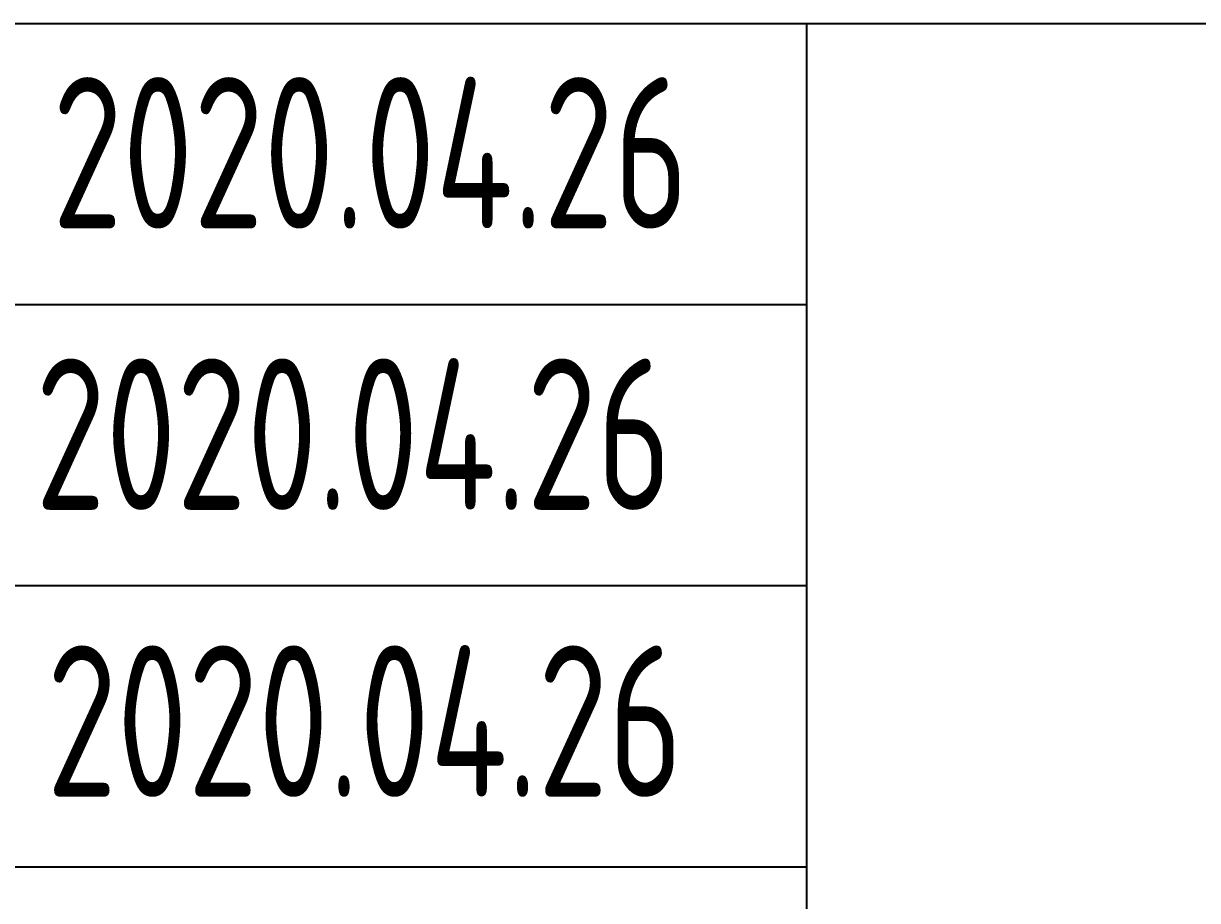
# Model space of a CAD drawing. Extents: x 4830845 to 5141198, y -443067 to -268177.
# Drawn here: x 4861043 to 4863759, y -334859 to -332831 of the extents above; entities that cross this region are included whole.
import ezdxf
from ezdxf.enums import TextEntityAlignment as Align

# ---------------------------------------------------------------- set-up
doc = ezdxf.new("R2010")
doc.units = 0
doc.header["$LTSCALE"] = 1000
doc.header["$MEASUREMENT"] = 0
doc.layers.get('0').update_dxf_attribs({"linetype": 'CONTINUOUS'})
doc.styles.add('sceie', font='sceie.shx', dxfattribs={"width": 0.7, "bigfont": 'sceic.shx'})

# ---------------------------------------------------------------- blocks, each defined once
blk = doc.blocks.new('签名')
at = {"style": 'sceie', "width": 0.8}
for p in [(5486670.1, -514111), (5486631, -514761.6), (5486657.1, -515425.2), (5486696.1, -516075.8), (5486709.1, -516674.4)]:
    blk.add_attdef('2020.4.26', text='', height=350, dxfattribs=at).set_placement(p, align=Align.MIDDLE)

msp = doc.modelspace()

# ---------------------------------------------------------------- linework, layer by layer
for p, q in [((4857354.9, -332830.5), (4875354.9, -332830.5)), ((4862854.9, -336080.5), (4862854.9, -332830.5)), ((4857354.9, -333480.5), (4862854.9, -333480.5)), ((4857354.9, -334130.5), (4862854.9, -334130.5)), ((4857354.9, -334780.5), (4862854.9, -334780.5))]:
    msp.add_line(p, q)

# ---------------------------------------------------------------- block references
at = {"color": 0}
ref = msp.add_blockref('签名', (-624824.7, 180981.9), dxfattribs=at)
ref.add_attrib('2020.4.26', '2020.04.26', dxfattribs={"height": 350, "style": 'sceie', "width": 0.8}).set_placement((4861832.4, -334443.3), align=Align.MIDDLE)
ref.add_attrib('2020.4.26', '2020.04.26', dxfattribs={"height": 350, "style": 'sceie', "width": 0.8}).set_placement((4861806.3, -333779.7), align=Align.MIDDLE)
ref.add_attrib('2020.4.26', '2020.04.26', dxfattribs={"height": 350, "style": 'sceie', "width": 0.8}).set_placement((4861845.4, -333129), align=Align.MIDDLE)

doc.saveas('drawing.dxf')
